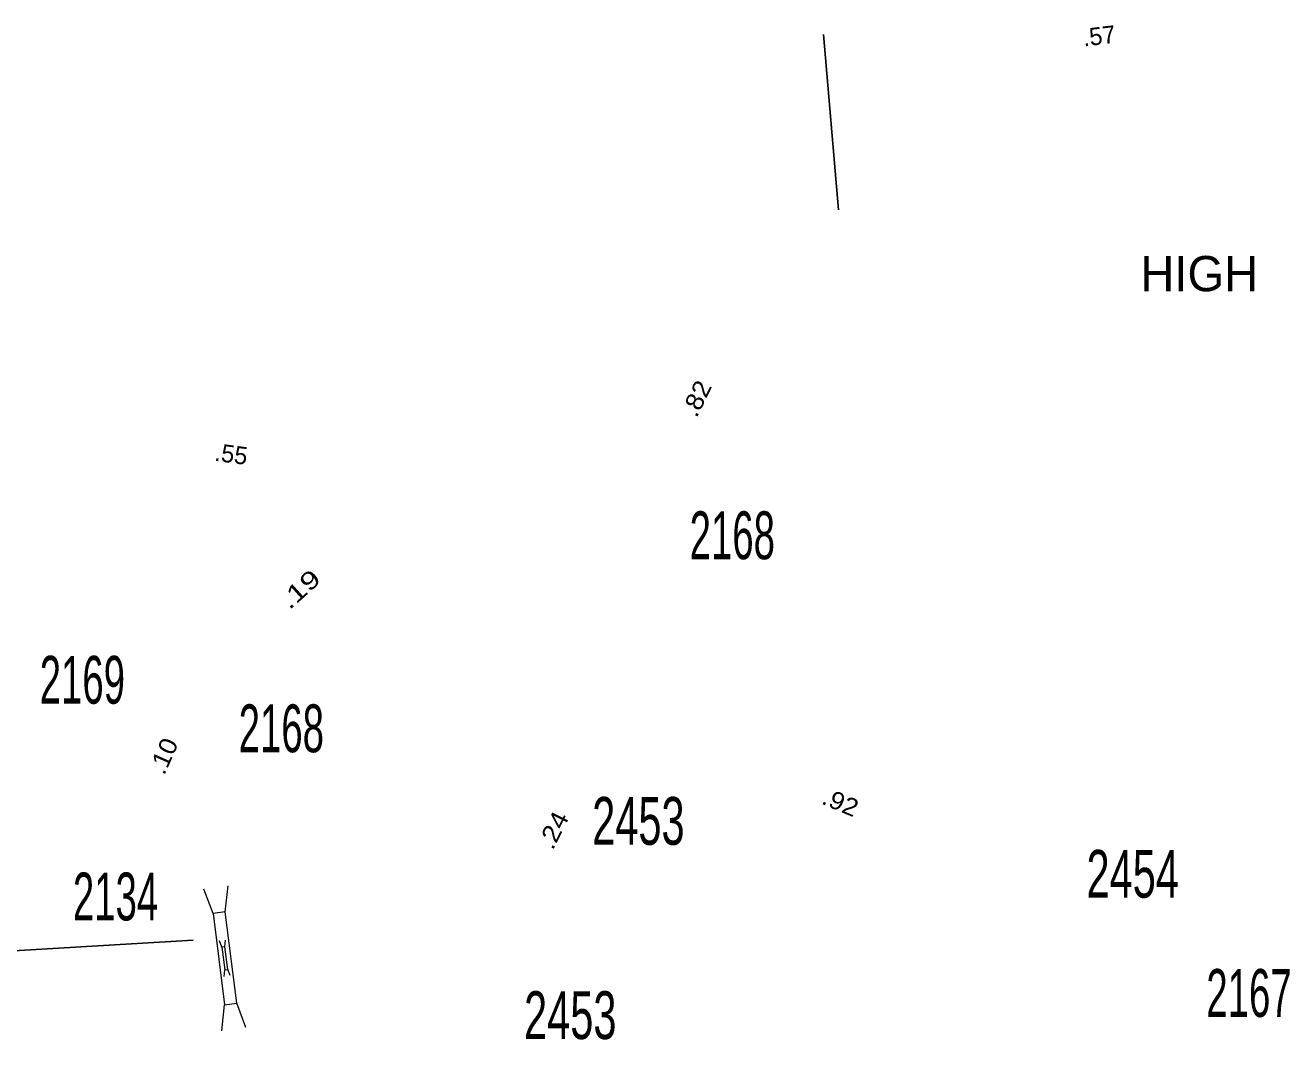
# Model space of a CAD drawing. Extents: x 302069 to 528633, y 185643 to 374618.
# Drawn here: x 506236 to 514490, y 272898 to 279518 of the extents above; entities that cross this region are included whole.
import ezdxf
from ezdxf.enums import TextEntityAlignment as Align

# ---------------------------------------------------------------- set-up
doc = ezdxf.new("R2010")
doc.units = 0
doc.header["$LTSCALE"] = 46
doc.linetypes.add('LONG_DASHED', pattern=[7.5, 6, -1.5])
for name, color, linetype, lineweight in [('23', 7, 'Continuous', 25), ('31', 7, 'Continuous', 25), ('40', 7, 'Continuous', 40), ('50', 7, 'Continuous', 13)]:
    doc.layers.add(name, color=color, linetype=linetype, lineweight=lineweight)
doc.layers.add('57', color=7, linetype='Continuous')

msp = doc.modelspace()

# ---------------------------------------------------------------- linework, layer by layer
at = {"layer": '31'}
for p, q in [((511544.86, 278313.28), (511447.75, 279457.99)), ((507332.18, 273547.88), (505271.18, 273423.06))]:
    msp.add_line(p, q, dxfattribs=at)
at = {"layer": '50'}
for p, q in [((507540.84, 273731.39), (507559.37, 273901.11)), ((507461.47, 273721.38), (507401.37, 273881.18)), ((507518.04, 272956.38), (507536.57, 273126.1)), ((507676.04, 272976.31), (507615.94, 273136.11))]:
    msp.add_line(p, q, dxfattribs=at)
at = {"layer": '50', "linetype": 'LONG_DASHED'}
for p, q in [((507519.4, 273501.9), (507504.37, 273541.85)), ((507539.24, 273504.41), (507543.87, 273546.84)), ((507533.54, 273310.65), (507538.17, 273353.08)), ((507573.04, 273315.64), (507558.02, 273355.59))]:
    msp.add_line(p, q, dxfattribs=at)
at = {"layer": '50'}
msp.add_lwpolyline([(507461.47, 273721.38), (507536.57, 273126.1), (507615.94, 273136.11), (507540.84, 273731.39)], close=True, dxfattribs=at)
at = {"layer": '50', "linetype": 'LONG_DASHED'}
msp.add_lwpolyline([(507519.4, 273501.9), (507538.17, 273353.08), (507558.02, 273355.59), (507539.24, 273504.41)], close=True, dxfattribs=at)

# ---------------------------------------------------------------- texts
at = {"layer": '23'}
for s, width, p in [('2168', 0.6, (510851.46, 276033.94)), ('2169', 0.6, (506608.51, 275090.7)), ('2168', 0.6, (507907.47, 274773.83)), ('2453', 0.65, (510238.41, 274169.55)), ('2454', 0.65, (513465.52, 273824.53)), ('2134', 0.6, (506825.3, 273676.44)), ('2167', 0.6, (514224.57, 273046.57)), ('2453', 0.65, (509793.72, 272901.98))]:
    msp.add_text(s, height=312, dxfattribs=dict(at, width=width)).set_placement(p, align=Align.CENTER)
at = {"layer": '40'}
for s, rotation, p in [('.57', 6.824, (513252.62, 279392.51)), ('.55', 352.379, (507572.81, 276663.1))]:
    msp.add_text(s, height=115, rotation=rotation, dxfattribs=at).set_placement(p, align=Align.CENTER)
for s, rotation, width, p in [('.82', 64.046, 1.1, (510669.75, 277057.71)), ('.19', 41.858, 1.35, (508067.86, 275795.55)), ('.10', 65.866, 1.1, (507190.49, 274725.58)), ('.92', 337.142, 1.1, (511535.35, 274394.28)), ('.24', 63.485, 1.15, (509733.99, 274239.44))]:
    msp.add_text(s, height=115, rotation=rotation, dxfattribs=dict(at, width=width)).set_placement(p, align=Align.CENTER)
at = {"layer": '57'}
msp.add_text('HIGH', height=230, dxfattribs=at).set_placement((513899.7, 277782.69), align=Align.CENTER)

doc.saveas('drawing.dxf')
